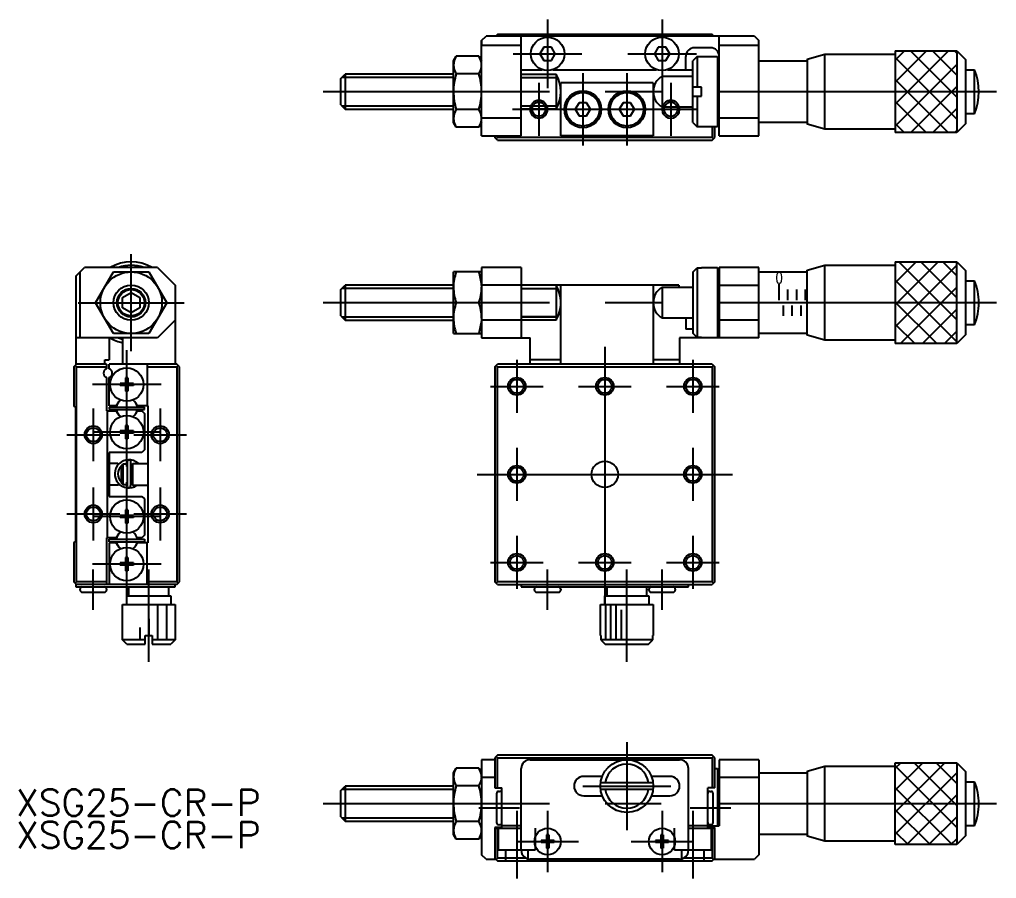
# Model space of a CAD drawing. Extents: x -67 to 170, y -46 to 52.
# Drawn here: x -66.5 to 44.5, y -45.9 to 51.7 of the extents above; entities that cross this region are included whole.
import ezdxf
from ezdxf.enums import TextEntityAlignment as Align

# ---------------------------------------------------------------- set-up
doc = ezdxf.new("R2010")
doc.units = 0
doc.linetypes.add('CENTER', pattern=[50.8, 31.75, -6.35, 6.35, -6.35])
doc.linetypes.add('DASHED', pattern=[19.05, 12.7, -6.35])
doc.layers.get('0').update_dxf_attribs({"linetype": 'CONTINUOUS'})
doc.layers.add('CENTER', color=1, linetype='CENTER')
doc.styles.get("Standard").update_dxf_attribs({"font": 'txt.shx', "height": 3, "bigfont": 'bigfont.shx'})

# ---------------------------------------------------------------- blocks, each defined once
blk = doc.blocks.new('*U2')
at = {"color": 7, "linetype": 'CONTINUOUS'}
blk.add_text('XSG25-CR-P', height=3, dxfattribs=at).set_placement((-66.89, -42.47))
blk = doc.blocks.new('*U3')
at = {"color": 7, "linetype": 'CONTINUOUS'}
blk.add_text('XSG25-CR-P', height=3, dxfattribs=at).set_placement((-66.89, -38.8))

msp = doc.modelspace()

# ---------------------------------------------------------------- linework, layer by layer
at = {"color": 7, "linetype": 'CONTINUOUS'}
for p, q in [((-12.2, 49.98), (-12.4, 49.78)), ((12.2, 49.98), (-12.2, 49.98)), ((12.4, 49.78), (12.2, 49.98)), ((-14, 49.28), (-13.5, 49.78)), ((-14, 38.48), (-14, 49.28)), ((-14, 49.28), (-14, 48.78)), ((17, 49.78), (-13.5, 49.78)), ((-12.3, 49.78), (-12.35, 49.83)), ((-9.5, 38.48), (-9.5, 49.78)), ((12.35, 49.83), (12.3, 49.78)), ((13, 38.48), (13, 49.78)), ((17, 49.78), (17.5, 49.28)), ((17.5, 38.48), (17.5, 49.28)), ((-14, 48.78), (-9.5, 48.78)), ((-6.93, 48.53), (-7.37, 47.78)), ((-7.37, 47.78), (-6.93, 47.03)), ((-6.07, 48.53), (-6.93, 48.53)), ((-5.63, 47.78), (-6.07, 48.53)), ((-6.07, 47.03), (-5.63, 47.78)), ((6.07, 48.53), (5.63, 47.78)), ((5.63, 47.78), (6.07, 47.03)), ((6.93, 48.53), (6.07, 48.53)), ((7.37, 47.78), (6.93, 48.53)), ((6.93, 47.03), (7.37, 47.78)), ((12, 48.48), (10.2, 48.48)), ((13, 48.78), (17.5, 48.78)), ((33, 48.13), (40, 48.13)), ((33, 42.06), (39.06, 48.13)), ((33, 48.13), (33, 38.83)), ((33, 44.56), (36.56, 48.13)), ((33, 47.06), (34.06, 48.13)), ((34.73, 48.13), (40, 42.85)), ((37.23, 48.13), (40, 45.35)), ((39.73, 48.13), (40, 47.85)), ((40, 48.13), (40, 38.99)), ((40, 48.13), (41, 47.13)), ((-17.2, 46.98), (-16.89, 47.52)), ((-17.2, 39.98), (-17.2, 46.98)), ((-14.31, 47.52), (-16.89, 47.52)), ((-14.31, 47.52), (-14, 46.98)), ((-6.93, 47.03), (-6.07, 47.03)), ((6.07, 47.03), (6.93, 47.03)), ((9.2, 45.98), (9.2, 47.48)), ((10.5, 47.48), (10, 46.98)), ((10, 39.98), (10, 46.98)), ((10.5, 47.48), (12.8, 47.48)), ((10.5, 47.48), (10.5, 43.98)), ((12.8, 47.48), (12.8, 39.48)), ((12.8, 47.48), (13, 47.28)), ((17.5, 46.98), (23, 46.98)), ((23, 47.18), (25, 47.73)), ((23, 47.18), (23, 39.91)), ((25, 39.23), (25, 47.73)), ((25, 47.73), (33, 47.73)), ((33, 47.35), (40, 40.35)), ((41, 47.13), (41, 39.96)), ((-9.5, 45.98), (-7.11, 45.98)), ((-5.89, 45.98), (5.89, 45.98)), ((7.11, 45.98), (10, 45.98)), ((33, 39.56), (40, 46.56)), ((41, 45.98), (42, 45.98)), ((42, 41.07), (42, 45.98)), ((-30, 44.98), (-29.5, 45.48)), ((-30, 41.98), (-30, 44.98)), ((-29.5, 45.48), (-29.5, 41.48)), ((-17.2, 45.48), (-29.5, 45.48)), ((-14.31, 45.5), (-16.89, 45.5)), ((-9.5, 45.48), (-5.54, 45.48)), ((-5.54, 45.48), (-5.54, 41.48)), ((-5, 38.48), (-5, 44.48)), ((5.5, 44.48), (-5, 44.48)), ((5.5, 44.48), (5.5, 38.48)), ((6.5, 45.23), (10, 45.23)), ((6.5, 45.23), (6.5, 41.73)), ((33, 44.85), (39.03, 38.83)), ((11, 43.98), (10, 43.98)), ((11, 42.98), (11, 43.98)), ((34.76, 38.83), (40, 44.06)), ((-2.93, 42.23), (-3.37, 41.48)), ((-2.07, 42.23), (-2.93, 42.23)), ((-1.63, 41.48), (-2.07, 42.23)), ((2.07, 42.23), (1.63, 41.48)), ((2.93, 42.23), (2.07, 42.23)), ((3.37, 41.48), (2.93, 42.23)), ((10, 42.98), (11, 42.98)), ((10.5, 42.98), (10.5, 39.48)), ((33, 42.35), (36.53, 38.83)), ((-30, 41.98), (-29.5, 41.48)), ((-29.5, 41.48), (-17.2, 41.48)), ((-14.31, 41.46), (-16.89, 41.46)), ((-5.54, 41.48), (-9.5, 41.48)), ((-3.37, 41.48), (-2.93, 40.73)), ((-2.07, 40.73), (-1.63, 41.48)), ((1.63, 41.48), (2.07, 40.73)), ((2.93, 40.73), (3.37, 41.48)), ((10, 41.73), (6.5, 41.73)), ((37.26, 38.83), (40, 41.56)), ((-16.89, 39.44), (-17.2, 39.98)), ((-14, 39.98), (-14.31, 39.44)), ((-14, 40.53), (-14, 40.45)), ((-9.5, 40.48), (-14, 40.48)), ((-2.93, 40.73), (-2.07, 40.73)), ((2.07, 40.73), (2.93, 40.73)), ((17.5, 40.48), (13, 40.48)), ((23, 39.98), (17.5, 39.98)), ((42, 40.98), (41, 40.98)), ((42, 40.98), (42, 41.07)), ((-14.31, 39.44), (-16.89, 39.44)), ((12.8, 39.48), (10.5, 39.48)), ((12.2, 39.48), (12.2, 38.28)), ((12.5, 38.28), (12.5, 39.48)), ((13, 39.68), (12.8, 39.48)), ((23, 39.91), (23, 39.78)), ((25, 39.23), (23, 39.78)), ((33, 39.23), (25, 39.23)), ((33, 39.85), (34.03, 38.83)), ((39.76, 38.83), (40, 39.06)), ((41, 39.83), (40, 38.83)), ((40, 38.99), (40, 38.83)), ((41, 39.96), (41, 39.83)), ((-14, 38.48), (-9.5, 38.48)), ((-12.5, 38.48), (-12.5, 38.28)), ((-12.2, 37.98), (-12.5, 38.28)), ((-12.35, 38.13), (-12.2, 38.28)), ((-12.2, 38.28), (-12.2, 38.48)), ((12.2, 38.28), (-12.2, 38.28)), ((-12.2, 37.98), (12.2, 37.98)), ((5.5, 38.48), (-5, 38.48)), ((12.2, 37.98), (12.5, 38.28)), ((12.2, 38.28), (12.35, 38.13)), ((13, 38.48), (17.5, 38.48)), ((40, 38.83), (33, 38.83)), ((-60.12, 22.5), (-59.12, 23.5)), ((-50.82, 23.5), (-59.12, 23.5)), ((-50.82, 23.5), (-48.82, 21.5)), ((-14, 23.5), (-14, 15.5)), ((-9.5, 23.5), (-14, 23.5)), ((-9.5, 23.5), (-9.5, 15.5)), ((10, 22.96), (10.5, 23.47)), ((10.5, 23.47), (11, 23.47)), ((10.5, 23.47), (10.5, 15.53)), ((11, 23.5), (12.8, 23.5)), ((11, 23.47), (11, 23.5)), ((12.8, 23.5), (12.8, 15.5)), ((12.8, 23.5), (13, 23.3)), ((17.5, 23.5), (13, 23.5)), ((13, 23.5), (13, 21.5)), ((17.5, 15.5), (17.5, 23.5)), ((23, 23.2), (25, 23.75)), ((25, 23.75), (33, 23.75)), ((25, 15.25), (25, 23.75)), ((33, 24.15), (40, 24.15)), ((33, 24.15), (33, 15.02)), ((33, 19.27), (37.88, 24.15)), ((33, 21.77), (35.38, 24.15)), ((33, 16.77), (40, 23.77)), ((33.41, 24.15), (40, 17.56)), ((35.91, 24.15), (40, 20.06)), ((38.41, 24.15), (40, 22.56)), ((40, 14.85), (40, 24.15)), ((40, 24.15), (41, 23.15)), ((-60.12, 22.5), (-60.12, 12.5)), ((-59.62, 15.5), (-59.62, 23)), ((-57.86, 19.5), (-55.84, 23)), ((-55.84, 23), (-51.8, 23)), ((-51.8, 23), (-49.78, 19.5)), ((-17.2, 16), (-17.2, 23)), ((-14, 23), (-17.2, 23)), ((10, 22.96), (10, 16.04)), ((17.5, 23), (23, 23)), ((23, 15.8), (23, 23.2)), ((41, 23.15), (41, 15.85)), ((-48.82, 21.5), (-48.82, 12.5)), ((-30, 21), (-29.5, 21.5)), ((-29.5, 21.5), (-29.5, 17.5)), ((-17.2, 21.5), (-29.5, 21.5)), ((-14.01, 21.47), (-14, 21.25)), ((8.4, 21.5), (-14, 21.5)), ((-5.54, 21.5), (-5.54, 17.5)), ((-5.54, 21.5), (-5.54, 17.5)), ((-5, 12.5), (-5, 21.5)), ((5.5, 21.5), (5.5, 12.5)), ((6.5, 21.25), (10, 21.25)), ((6.5, 21.25), (6.5, 19.96)), ((8.4, 21.5), (8.4, 21.25)), ((13, 21.5), (17.5, 21.5)), ((13, 21.5), (13, 17.5)), ((19.8, 19.8), (19.8, 21.6)), ((33, 22.06), (40, 15.06)), ((33.58, 14.85), (40, 21.27)), ((41, 22), (42, 22)), ((42, 17), (42, 22)), ((-54.82, 20.08), (-53.82, 20.65)), ((-54.82, 18.92), (-54.82, 20.08)), ((-53.82, 20.65), (-52.82, 20.08)), ((-52.82, 20.08), (-52.82, 18.92)), ((-30, 18), (-30, 21)), ((20.8, 19.8), (20.8, 21)), ((21.8, 19.8), (21.8, 21)), ((22.8, 19.8), (22.8, 21)), ((-55.84, 16), (-57.86, 19.5)), ((-53.82, 18.35), (-54.82, 18.92)), ((-52.82, 18.92), (-53.82, 18.35)), ((-49.78, 19.5), (-51.8, 16)), ((-14.31, 19.5), (-16.89, 19.5)), ((6.5, 19.96), (6.5, 17.75)), ((20.3, 18), (20.3, 19.2)), ((21.3, 18), (21.3, 19.2)), ((22.3, 18), (22.3, 19.2)), ((33, 19.56), (37.71, 14.85)), ((-30, 18), (-29.5, 17.5)), ((36.08, 14.85), (40, 18.77)), ((-48.82, 17.5), (-50.82, 15.5)), ((-29.5, 17.5), (-17.2, 17.5)), ((-14.01, 17.43), (-14.31, 16)), ((-14, 17.75), (-14.01, 17.43)), ((-5.54, 17.5), (-14, 17.5)), ((10, 17.75), (6.5, 17.75)), ((9.2, 17.75), (9.2, 16.5)), ((17.5, 17.5), (13, 17.5)), ((13, 17.5), (13, 15.5)), ((33, 17.06), (35.21, 14.85)), ((42, 17), (41, 17)), ((-51.8, 16), (-55.84, 16)), ((-17.2, 16), (-14, 16)), ((10, 16.5), (9.2, 16.5)), ((10, 16.5), (9.2, 16.5)), ((10.5, 15.53), (10, 16.04)), ((13, 15.7), (12.8, 15.5)), ((23, 16), (17.5, 16)), ((25, 15.25), (23, 15.8)), ((38.58, 14.85), (40, 16.27)), ((41, 15.85), (40, 14.85)), ((-50.82, 15.5), (-60.12, 15.5)), ((-56.32, 15.5), (-56.32, 13)), ((-54.82, 15.5), (-54.82, 12.5)), ((-14, 15.5), (-8.5, 15.5)), ((-8.5, 13), (-8.5, 15.5)), ((8.5, 15.5), (8.5, 12.5)), ((17.5, 15.5), (8.5, 15.5)), ((11, 15.53), (10.5, 15.53)), ((11, 15.5), (11, 15.53)), ((33, 15.25), (25, 15.25)), ((33, 15.02), (33, 14.85)), ((40, 14.85), (33, 14.85)), ((-60.32, 12.2), (-60.02, 12.5)), ((-60.17, 12.35), (-60.02, 12.2)), ((-56.62, 12.5), (-60.12, 12.5)), ((-56.82, 13), (-56.32, 13)), ((-56.82, 12.5), (-56.82, 13)), ((-56.62, 12.5), (-56.62, 11.98)), ((-48.62, 12.5), (-56.32, 12.5)), ((-56.32, 11.98), (-56.32, 12.5)), ((-52.02, 12.5), (-52.02, 12.2)), ((-48.32, 12.2), (-48.62, 12.5)), ((-48.62, 12.2), (-48.47, 12.35)), ((-12.5, 12.2), (-12.2, 12.5)), ((-12.2, 12.2), (-12.35, 12.35)), ((12.2, 12.5), (-12.2, 12.5)), ((-5, 13), (-8.5, 13)), ((-8.5, 12.5), (-8.5, 13)), ((8.5, 13), (5.5, 13)), ((12.2, 12.5), (12.5, 12.2)), ((12.35, 12.35), (12.2, 12.2)), ((-60.32, 12.2), (-60.32, 7.8)), ((-60.02, -12.2), (-60.02, 12.2)), ((-60.02, 12.2), (-56.62, 12.2)), ((-52.02, 12.2), (-48.62, 12.2)), ((-52.02, 12.2), (-52.02, 7.8)), ((-48.62, 12.2), (-48.62, -12.2)), ((-48.32, -12.2), (-48.32, 12.2)), ((-12.5, 12.2), (-12.5, -12.2)), ((-12.2, 12.2), (12.2, 12.2)), ((-12.2, -12.2), (-12.2, 12.2)), ((12.2, 12.2), (12.2, -12.2)), ((12.5, -12.2), (12.5, 12.2)), ((-56.62, 11.02), (-56.62, 7.2)), ((-56.32, 7.8), (-56.32, 11.02)), ((-55.07, 10.33), (-55.07, 10.08)), ((-54.45, 10.33), (-55.07, 10.33)), ((-54.45, 10.08), (-55.07, 10.08)), ((-54.45, 10.95), (-54.45, 10.33)), ((-54.2, 10.95), (-54.45, 10.95)), ((-54.45, 10.08), (-54.45, 9.45)), ((-54.2, 10.95), (-54.2, 10.33)), ((-53.57, 10.33), (-54.2, 10.33)), ((-53.57, 10.08), (-54.2, 10.08)), ((-54.2, 10.08), (-54.2, 9.45)), ((-53.57, 10.33), (-53.57, 10.08)), ((-54.2, 9.45), (-54.45, 9.45)), ((-60.12, 7.6), (-60.32, 7.8)), ((-55.52, 7.8), (-56.32, 7.8)), ((-55.35, 8.1), (-55.52, 7.8)), ((-53.12, 7.8), (-53.29, 8.1)), ((-51.92, 7.8), (-53.12, 7.8)), ((-51.92, 7.8), (-51.92, -7.8)), ((-60.12, -7.6), (-60.12, 7.6)), ((-56.62, 7.2), (-55.52, 7.2)), ((-56.52, -7.2), (-56.52, 7.2)), ((-56.32, 7.65), (-52.32, 7.65)), ((-56.32, 7.65), (-56.32, 7.35)), ((-56.32, 7.35), (-52.32, 7.35)), ((-55.57, 7.35), (-55.5, 7.35)), ((-55.57, 7.35), (-55.5, 7.35)), ((-55.57, 7.35), (-55.5, 7.35)), ((-55.57, 7.35), (-55.5, 7.35)), ((-55.57, 7.35), (-55.5, 7.35)), ((-55.57, 7.35), (-55.5, 7.35)), ((-55.57, 7.35), (-55.5, 7.35)), ((-55.57, 7.35), (-55.5, 7.35)), ((-55.57, 7.35), (-55.5, 7.35)), ((-55.57, 7.35), (-55.5, 7.35)), ((-55.57, 7.35), (-55.5, 7.35)), ((-55.57, 7.35), (-55.5, 7.35)), ((-55.57, 7.35), (-55.5, 7.35)), ((-55.35, 6.9), (-55.52, 7.2)), ((-53.12, 7.2), (-53.29, 6.9)), ((-53.14, 7.35), (-53.07, 7.35)), ((-53.14, 7.35), (-53.07, 7.35)), ((-53.12, 7.2), (-52.62, 7.2)), ((-52.62, 7.2), (-52.32, 6.9)), ((-52.32, 7.35), (-52.32, 7.65)), ((-52.32, 6.9), (-52.32, 2.8)), ((-55.07, 4.93), (-55.07, 4.68)), ((-54.45, 4.93), (-55.07, 4.93)), ((-54.45, 4.68), (-55.07, 4.68)), ((-54.45, 5.55), (-54.45, 4.93)), ((-54.2, 5.55), (-54.45, 5.55)), ((-54.45, 4.68), (-54.45, 4.05)), ((-54.2, 5.55), (-54.2, 4.93)), ((-53.57, 4.93), (-54.2, 4.93)), ((-53.57, 4.68), (-54.2, 4.68)), ((-54.2, 4.68), (-54.2, 4.05)), ((-53.57, 4.93), (-53.57, 4.68)), ((-54.2, 4.05), (-54.45, 4.05)), ((-56.32, 2.5), (-56.32, -2.5)), ((-52.62, 2.5), (-56.32, 2.5)), ((-52.32, 2.8), (-52.62, 2.5)), ((-56.32, 1.27), (-55.34, 1.27)), ((-54.92, 0.99), (-54.72, 1.2)), ((-54.72, -1.2), (-54.72, 1.2)), ((-54.72, 1.2), (-54.42, 1.2)), ((-54.23, 1.46), (-54.2, 1.56)), ((-54.22, -1.34), (-54.22, 1.44)), ((-54.22, 0), (-54.22, 1.25)), ((-54.2, 1.56), (-54.13, 1.63)), ((-54.13, 1.63), (-54.02, 1.65)), ((-54.02, 1.65), (-53.93, 1.6)), ((-53.93, 1.6), (-53.88, 1.51)), ((-53.86, 1.01), (-53.62, 1.25)), ((-53.62, -1.25), (-53.62, 1.25)), ((-53.62, 1.25), (-51.92, 1.25)), ((-54.92, -0.99), (-54.92, 0.99)), ((-54.72, -1.2), (-54.92, -0.99)), ((-53.62, -1.25), (-53.86, -1.01)), ((-55.27, -1.23), (-56.32, -1.23)), ((-54.42, -1.2), (-54.72, -1.2)), ((-54.42, -1.25), (-54.42, -1.2)), ((-54.22, -1.25), (-54.42, -1.25)), ((-54.14, -1.53), (-54.21, -1.45)), ((-54.04, -1.55), (-54.14, -1.53)), ((-53.95, -1.51), (-54.04, -1.55)), ((-53.89, -1.43), (-53.95, -1.51)), ((-51.92, -1.25), (-53.62, -1.25)), ((-56.32, -2.5), (-52.62, -2.5)), ((-52.62, -2.5), (-52.32, -2.8)), ((-52.32, -2.8), (-52.32, -6.9)), ((-54.2, -4.05), (-54.45, -4.05)), ((-54.45, -4.05), (-54.45, -4.67)), ((-54.2, -4.05), (-54.2, -4.67)), ((-55.07, -4.67), (-55.07, -4.92)), ((-54.45, -4.67), (-55.07, -4.67)), ((-54.45, -4.92), (-55.07, -4.92)), ((-54.45, -4.92), (-54.45, -5.55)), ((-54.2, -5.55), (-54.45, -5.55)), ((-53.57, -4.67), (-54.2, -4.67)), ((-54.2, -4.92), (-54.2, -5.55)), ((-53.57, -4.92), (-54.2, -4.92)), ((-53.57, -4.67), (-53.57, -4.92)), ((-60.32, -7.8), (-60.12, -7.6)), ((-56.62, -7.2), (-56.62, -12.5)), ((-56.52, -7.2), (-56.62, -7.2)), ((-55.52, -7.2), (-56.52, -7.2)), ((-56.32, -7.35), (-52.32, -7.35)), ((-56.32, -7.65), (-56.32, -7.35)), ((-56.32, -7.65), (-52.32, -7.65)), ((-55.57, -7.35), (-55.5, -7.35)), ((-55.57, -7.35), (-55.5, -7.35)), ((-55.57, -7.35), (-55.5, -7.35)), ((-55.57, -7.35), (-55.5, -7.35)), ((-55.57, -7.35), (-55.5, -7.35)), ((-55.57, -7.35), (-55.5, -7.35)), ((-55.57, -7.35), (-55.5, -7.35)), ((-55.57, -7.35), (-55.5, -7.35)), ((-55.57, -7.35), (-55.5, -7.35)), ((-55.57, -7.35), (-55.5, -7.35)), ((-55.57, -7.35), (-55.5, -7.35)), ((-55.57, -7.35), (-55.5, -7.35)), ((-55.57, -7.35), (-55.5, -7.35)), ((-55.35, -6.9), (-55.52, -7.2)), ((-53.12, -7.2), (-53.29, -6.9)), ((-53.14, -7.35), (-53.07, -7.35)), ((-53.14, -7.35), (-53.07, -7.35)), ((-52.62, -7.2), (-53.12, -7.2)), ((-52.32, -6.9), (-52.62, -7.2)), ((-52.32, -7.35), (-52.32, -7.65)), ((-60.32, -7.8), (-60.32, -12.2)), ((-56.32, -7.8), (-56.32, -12.5)), ((-55.52, -7.8), (-56.32, -7.8)), ((-55.35, -8.1), (-55.52, -7.8)), ((-53.12, -7.8), (-53.29, -8.1)), ((-51.92, -7.8), (-53.12, -7.8)), ((-52.02, -12.5), (-52.02, -7.8)), ((-54.45, -9.45), (-54.45, -10.07)), ((-54.2, -9.45), (-54.45, -9.45)), ((-54.2, -9.45), (-54.2, -10.07)), ((-55.07, -10.07), (-55.07, -10.32)), ((-54.45, -10.07), (-55.07, -10.07)), ((-54.45, -10.32), (-55.07, -10.32)), ((-54.45, -10.32), (-54.45, -10.95)), ((-54.2, -10.95), (-54.45, -10.95)), ((-53.57, -10.07), (-54.2, -10.07)), ((-53.57, -10.32), (-54.2, -10.32)), ((-54.2, -10.32), (-54.2, -10.95)), ((-53.57, -10.07), (-53.57, -10.32)), ((-60.02, -12.5), (-60.32, -12.2)), ((-60.02, -12.2), (-60.17, -12.35)), ((-56.62, -12.2), (-60.02, -12.2)), ((-48.62, -12.2), (-52.02, -12.2)), ((-48.62, -12.5), (-48.32, -12.2)), ((-48.47, -12.35), (-48.62, -12.2)), ((-12.2, -12.5), (-12.5, -12.2)), ((-12.2, -12.2), (-12.35, -12.35)), ((12.2, -12.2), (-12.2, -12.2)), ((12.35, -12.35), (12.2, -12.2)), ((12.5, -12.2), (12.2, -12.5)), ((-48.62, -12.5), (-60.12, -12.5)), ((-60.12, -12.5), (-60.12, -12.8)), ((-60.12, -12.8), (-48.82, -12.8)), ((-59.62, -13.15), (-59.62, -13.05)), ((-56.62, -13.05), (-56.62, -13.15)), ((-54.07, -13.8), (-54.07, -12.8)), ((-49.57, -12.8), (-49.57, -13.8)), ((-48.82, -12.8), (-48.82, -12.5)), ((-12.2, -12.5), (12.2, -12.5)), ((-9.5, -12.5), (-9.5, -12.8)), ((-9.5, -12.8), (9.5, -12.8)), ((-8, -13.15), (-8, -13.05)), ((-5, -13.05), (-5, -13.15)), ((0.25, -13.8), (0.25, -12.8)), ((4.75, -12.8), (4.75, -13.8)), ((5, -13.15), (5, -13.05)), ((8, -13.05), (8, -13.15)), ((9.5, -12.8), (9.5, -12.5)), ((-59.37, -13.4), (-56.87, -13.4)), ((-54.32, -13.8), (-49.32, -13.8)), ((-54.32, -14.8), (-54.32, -13.8)), ((-49.32, -13.8), (-49.32, -14.8)), ((-7.75, -13.4), (-5.25, -13.4)), ((0, -13.8), (5, -13.8)), ((0, -14.8), (0, -13.8)), ((5, -13.8), (5, -14.8)), ((5.25, -13.4), (7.75, -13.4)), ((-54.82, -14.8), (-48.82, -14.8)), ((-54.82, -18.8), (-54.82, -14.8)), ((-50.82, -14.8), (-50.82, -18.8)), ((-49.82, -14.8), (-49.82, -18.8)), ((-48.82, -14.8), (-48.82, -18.8)), ((-0.5, -18.3), (-0.5, -14.8)), ((-0.5, -14.8), (5.5, -14.8)), ((0, -14.8), (5, -14.8)), ((0, -14.8), (5, -14.8)), ((0.1, -18.8), (0.1, -14.8)), ((0.7, -18.8), (0.7, -14.8)), ((1.3, -18.8), (1.3, -14.8)), ((1.9, -18.8), (1.9, -15.4)), ((5.5, -14.8), (5.5, -18.3)), ((-51.82, -16.4), (-51.82, -18.3)), ((2.5, -18.8), (2.5, -16.4)), ((-52.82, -17.4), (-52.82, -18.8)), ((-54.32, -19.3), (-54.82, -18.8)), ((-52.22, -18.8), (-54.82, -18.8)), ((-52.22, -18.3), (-51.42, -18.3)), ((-52.22, -19.3), (-52.22, -18.3)), ((-51.42, -18.3), (-51.42, -19.3)), ((-48.82, -18.8), (-51.42, -18.8)), ((-48.82, -18.8), (-49.32, -19.3)), ((-0.5, -18.3), (-0.47, -18.3)), ((-0.47, -18.3), (-0.47, -18.8)), ((5.47, -18.8), (-0.47, -18.8)), ((-0.47, -18.8), (0.03, -19.3)), ((4.97, -19.3), (5.47, -18.8)), ((5.47, -18.8), (5.47, -18.3)), ((5.47, -18.3), (5.5, -18.3)), ((-54.32, -19.3), (-52.22, -19.3)), ((-51.42, -19.3), (-49.32, -19.3)), ((0.03, -19.3), (4.97, -19.3)), ((-12.2, -31.92), (-12.5, -32.22)), ((-12.2, -32.22), (-12.35, -32.07)), ((12.2, -31.92), (-12.2, -31.92)), ((12.5, -32.22), (12.2, -31.92)), ((12.35, -32.07), (12.2, -32.22)), ((-14, -32.42), (-14, -43.22)), ((-12.5, -32.42), (-14, -32.42)), ((-12.5, -32.22), (-12.5, -35.62)), ((-12.2, -32.22), (12.2, -32.22)), ((-12.2, -35.62), (-12.2, -32.22)), ((-8.5, -32.42), (8.5, -32.42)), ((12.2, -32.22), (12.2, -35.62)), ((12.5, -35.62), (12.5, -32.22)), ((17.5, -32.42), (13, -32.42)), ((13, -32.42), (13, -39.92)), ((17.5, -32.42), (17.5, -43.22)), ((23, -33.72), (25, -33.17)), ((25, -33.17), (33, -33.17)), ((25, -41.67), (25, -33.17)), ((33, -32.77), (40, -32.77)), ((33, -42.07), (33, -32.77)), ((33, -38.4), (38.63, -32.77)), ((33, -35.9), (36.13, -32.77)), ((33, -33.4), (33.63, -32.77)), ((33, -33.11), (40, -40.11)), ((35.16, -32.77), (40, -37.61)), ((37.66, -32.77), (40, -35.11)), ((40, -32.77), (40, -42.07)), ((40, -32.77), (41, -33.77)), ((-17.2, -33.92), (-16.89, -33.38)), ((-17.2, -40.92), (-17.2, -33.92)), ((-14.31, -33.38), (-16.89, -33.38)), ((-14.31, -33.38), (-14, -33.92)), ((-14, -34.39), (-14, -34.44)), ((-9.5, -42.72), (-9.5, -33.42)), ((-0.29, -34.32), (-2.4, -34.32)), ((7.4, -34.32), (5.29, -34.32)), ((9.5, -42.72), (9.5, -33.42)), ((12.5, -33.42), (12.8, -33.42)), ((12.8, -33.42), (12.8, -39.92)), ((12.8, -33.42), (13, -33.62)), ((17.5, -33.92), (23, -33.92)), ((23, -33.72), (23, -41.12)), ((33, -40.9), (40, -33.9)), ((41, -33.77), (41, -41.07)), ((-30, -35.92), (-29.5, -35.42)), ((-29.5, -35.42), (-29.5, -39.42)), ((-17.2, -35.42), (-29.5, -35.42)), ((-14.31, -35.4), (-16.89, -35.4)), ((-14, -34.42), (-12.5, -34.42)), ((-0.47, -35.02), (0.03, -35.02)), ((0.03, -35.02), (4.97, -35.02)), ((4.97, -35.02), (5.47, -35.02)), ((13, -34.42), (17.5, -34.42)), ((41, -34.92), (42, -34.92)), ((42, -39.92), (42, -34.92)), ((-30, -38.92), (-30, -35.92)), ((-12.5, -35.62), (-11.7, -35.62)), ((-12.3, -36.27), (-12.3, -39.57)), ((-12.05, -36.02), (-11.95, -36.02)), ((-11.7, -40.12), (-11.7, -35.62)), ((-2.4, -36.52), (-0.29, -36.52)), ((5.47, -35.82), (-0.47, -35.82)), ((0.03, -35.82), (-0.47, -35.82)), ((4.97, -35.82), (0.03, -35.82)), ((5.47, -35.82), (4.97, -35.82)), ((5.29, -36.52), (7.4, -36.52)), ((11.7, -40.12), (11.7, -35.62)), ((12.5, -35.62), (11.7, -35.62)), ((11.95, -36.02), (12.05, -36.02)), ((12.3, -39.57), (12.3, -36.27)), ((33, -35.61), (39.46, -42.07)), ((34.33, -42.07), (40, -36.4)), ((33, -38.11), (36.96, -42.07)), ((-30, -38.92), (-29.5, -39.42)), ((-29.5, -39.42), (-17.2, -39.42)), ((-14.31, -39.44), (-16.89, -39.44)), ((-11.95, -39.82), (-12.05, -39.82)), ((-9.5, -39.92), (-11.7, -39.92)), ((11.7, -39.92), (9.5, -39.92)), ((11.7, -39.92), (13, -39.92)), ((12.05, -39.82), (11.95, -39.82)), ((36.83, -42.07), (40, -38.9)), ((42, -39.92), (41, -39.92)), ((-16.89, -41.46), (-17.2, -40.92)), ((-14, -40.92), (-14.31, -41.46)), ((-12.5, -40.12), (-12.5, -43.62)), ((-11.7, -40.12), (-12.5, -40.12)), ((-12.5, -40.22), (-9.5, -40.22)), ((-12.2, -43.62), (-12.2, -40.22)), ((-6.62, -40.97), (-6.62, -41.59)), ((-6.37, -40.97), (-6.62, -40.97)), ((-6.37, -40.97), (-6.37, -41.59)), ((6.38, -40.97), (6.38, -41.59)), ((6.62, -40.97), (6.38, -40.97)), ((6.62, -40.97), (6.62, -41.59)), ((9.5, -40.22), (12.5, -40.22)), ((12.5, -40.12), (11.7, -40.12)), ((12.2, -40.22), (12.2, -43.62)), ((12.5, -43.62), (12.5, -40.12)), ((23, -40.92), (17.5, -40.92)), ((33, -40.61), (34.46, -42.07)), ((41, -41.07), (40, -42.07)), ((-14.31, -41.46), (-16.89, -41.46)), ((-6.62, -41.59), (-7.25, -41.59)), ((-7.25, -41.59), (-7.25, -41.84)), ((-6.62, -41.84), (-7.25, -41.84)), ((-6.62, -41.84), (-6.62, -42.47)), ((-5.75, -41.59), (-6.37, -41.59)), ((-6.37, -41.84), (-6.37, -42.47)), ((-5.75, -41.84), (-6.37, -41.84)), ((-5.75, -41.59), (-5.75, -41.84)), ((6.38, -41.59), (5.75, -41.59)), ((5.75, -41.59), (5.75, -41.84)), ((6.38, -41.84), (5.75, -41.84)), ((6.38, -41.84), (6.38, -42.47)), ((7.25, -41.59), (6.62, -41.59)), ((7.25, -41.84), (6.62, -41.84)), ((6.62, -41.84), (6.62, -42.47)), ((7.25, -41.59), (7.25, -41.84)), ((25, -41.67), (23, -41.12)), ((33, -41.67), (25, -41.67)), ((40, -42.07), (33, -42.07)), ((39.33, -42.07), (40, -41.4)), ((-13.5, -43.72), (-14, -43.22)), ((-6.37, -42.47), (-6.62, -42.47)), ((6.62, -42.47), (6.38, -42.47)), ((17.5, -43.22), (17, -43.72)), ((-13.5, -43.72), (-12.4, -43.72)), ((-12.5, -43.62), (-12.2, -43.92)), ((-12.35, -43.77), (-12.2, -43.62)), ((-8.94, -43.62), (-12.2, -43.62)), ((-12.2, -43.92), (12.2, -43.92)), ((8.5, -43.72), (-8.5, -43.72)), ((12.2, -43.62), (8.94, -43.62)), ((12.2, -43.92), (12.5, -43.62)), ((12.2, -43.62), (12.35, -43.77)), ((12.4, -43.72), (17, -43.72))]:
    msp.add_line(p, q, dxfattribs=at)
at = {"color": 3, "linetype": 'CONTINUOUS'}
for p, q in [((-17.2, 45.1), (-29.88, 45.1)), ((-9.5, 45.1), (-5.54, 45.1)), ((-29.88, 41.86), (-17.2, 41.86)), ((-9.5, 41.86), (-5.54, 41.86)), ((-17.2, 21.12), (-29.88, 21.12)), ((-9.5, 21.12), (-5.54, 21.12)), ((-9.5, 21.12), (-5.54, 21.12)), ((-29.88, 17.88), (-17.2, 17.88)), ((-9.5, 17.88), (-5.54, 17.88)), ((-5.54, 17.88), (-9.5, 17.88)), ((-17.2, -35.8), (-29.88, -35.8)), ((-29.88, -39.04), (-17.2, -39.04))]:
    msp.add_line(p, q, dxfattribs=at)
at = {"color": 4, "linetype": 'CONTINUOUS'}
msp.add_line((10, 39.98), (10.5, 39.48), dxfattribs=at)
at = {"color": 3, "linetype": 'DASHED'}
for p, q in [((-12.1, -42.72), (-12.1, -40.22)), ((-7.9, -40.22), (-7.9, -42.72)), ((7.9, -42.72), (7.9, -40.22)), ((12.1, -40.22), (12.1, -42.72)), ((-7.9, -42.72), (-12.1, -42.72)), ((-11.25, -43.92), (-11.25, -42.72)), ((-8.75, -42.72), (-8.75, -43.92)), ((12.1, -42.72), (7.9, -42.72)), ((8.75, -43.92), (8.75, -42.72)), ((11.25, -42.72), (11.25, -43.92))]:
    msp.add_line(p, q, dxfattribs=at)
at = {"color": 7, "linetype": 'CONTINUOUS'}
for centre, radius in [((-6.5, 47.78), 1.9), ((6.5, 47.78), 1.9), ((-2.5, 41.48), 2.1), ((-2.5, 41.48), 1.9), ((2.5, 41.48), 2.1), ((2.5, 41.48), 1.9), ((-53.82, 19.5), 3.5), ((-53.82, 19.5), 2), ((-53.82, 19.5), 1.5), ((-54.32, 10.2), 1.9), ((-10, 10), 0.783), ((0, 10), 0.783), ((10, 10), 0.783), ((-54.32, 4.8), 1.9), ((-58.12, 4.5), 0.783), ((-50.52, 4.5), 0.783), ((0, 0), 1.5), ((-10, 0), 0.783), ((10, 0), 0.783), ((-54.32, -4.8), 1.9), ((-58.12, -4.5), 0.783), ((-50.52, -4.5), 0.783), ((-54.32, -10.2), 1.9), ((-10, -10), 0.783), ((0, -10), 0.783), ((10, -10), 0.783), ((2.5, -35.42), 3), ((-6.5, -41.72), 1.5), ((6.5, -41.72), 1.5)]:
    msp.add_circle(centre, radius, dxfattribs=at)
at = {"color": 3, "linetype": 'CONTINUOUS'}
for centre, radius in [((-53.82, 19.5), 1.62), ((-10, 10), 1), ((0, 10), 1), ((10, 10), 1), ((-58.12, 4.5), 1), ((-50.52, 4.5), 1), ((-10, 0), 1), ((10, 0), 1), ((-58.12, -4.5), 1), ((-50.52, -4.5), 1), ((-10, -10), 1), ((0, -10), 1), ((10, -10), 1)]:
    msp.add_circle(centre, radius, dxfattribs=at)
at = {"color": 7, "linetype": 'CONTINUOUS'}
for centre, radius, start, end in [((10.2, 47.48), 1, 90, 180), ((12, 47.48), 1, 0, 90), ((-15.23, 46.45), 1.97, 147.2286, 178.3871), ((-16.02, 46.44), 2.02, 2.0251, 32.3591), ((-15.18, 46.58), 2.02, 182.0278, 212.3564), ((-16.04, 46.58), 2.04, 327.7671, 357.8486), ((36, 43.48), 6.5, 337.3801, 22.6199), ((-10.16, 43.42), 7.04, 162.8551, 179.557), ((-21.29, 43.38), 7.29, 0.7368, 16.8512), ((-9, 43.48), 4, 330, 30), ((7.53, 43.48), 2.03, 120.5102, 239.4898), ((-9.97, 43.56), 7.23, 180.6651, 196.9228), ((-21.07, 43.54), 7.07, 342.888, 359.5241), ((-15.21, 40.38), 1.99, 147.4197, 178.1961), ((-16.06, 40.36), 2.07, 4.7351, 32.19), ((-7.5, 41.48), 0.783, 180, 0), ((7.5, 41.48), 0.783, 161.3926, 18.6074), ((-15.18, 40.52), 2.02, 182.0251, 212.3591), ((-15.97, 40.5), 1.97, 327.2286, 358.3871), ((-53.82, 19.5), 4.65, 59.3407, 120.6593), ((-53.82, 19.5), 4.25, 70.2501, 109.7499), ((-11.81, 21.19), 5.39, 160.3766, 179.3673), ((-19.61, 21.14), 5.61, 3.4181, 19.3478), ((-11.72, 21.33), 5.48, 180.8013, 199.4549), ((-19.39, 21.31), 5.39, 340.3766, 359.3673), ((-9, 19.5), 4, 0, 30), ((7.53, 19.5), 2.03, 120.5102, 180), ((36, 19.5), 6.5, 0, 22.6199), ((-11.81, 17.69), 5.39, 160.3758, 179.368), ((-19.48, 17.67), 5.48, 0.8004, 19.4558), ((-9, 19.5), 4, 330, 0), ((7.53, 19.5), 2.03, 180, 239.4898), ((36, 19.5), 6.5, 337.3801, 0), ((-11.72, 17.83), 5.48, 180.8013, 199.4549), ((-53.82, 19.5), 4.65, 239.3407, 257.5813), ((-53.82, 19.5), 4.25, 250.2501, 256.391), ((-56.47, 11.5), 0.5, 107.4576, 252.5424), ((-56.47, 11.5), 0.5, 287.4576, 72.5424), ((-54.32, 7.5), 1.19, 127.543, 172.7616), ((-54.32, 7.5), 1.19, 7.2384, 52.457), ((-54.32, 7.5), 1.19, 187.2384, 232.457), ((-54.32, 7.5), 1.19, 307.543, 352.7616), ((-54.09, 0.05), 1.6, 48.7403, 305.7624), ((-90.16, 0.12), 36.31, 357.5551, 2.1885), ((-54.09, 0.05), 1.25, 131.8315, 228.166), ((-10, 0.02), 0.8, 180.7162, 270), ((-54.32, -7.5), 1.19, 127.543, 172.7616), ((-54.32, -7.5), 1.19, 7.2384, 52.457), ((-54.32, -7.5), 1.19, 187.2384, 232.457), ((-54.32, -7.5), 1.19, 307.543, 352.7616), ((-59.37, -13.05), 0.25, 90, 180), ((-59.37, -13.15), 0.25, 180, 270), ((-56.87, -13.05), 0.25, 0, 90), ((-56.87, -13.15), 0.25, 270, 0), ((-7.75, -13.05), 0.25, 90, 180), ((-7.75, -13.15), 0.25, 180, 270), ((-5.25, -13.05), 0.25, 0, 90), ((-5.25, -13.15), 0.25, 270, 0), ((5.25, -13.05), 0.25, 90, 180), ((5.25, -13.15), 0.25, 180, 270), ((7.75, -13.05), 0.25, 0, 90), ((7.75, -13.15), 0.25, 270, 0), ((-8.5, -33.42), 1, 90, 180), ((2.5, -35.42), 2.5, 9.2069, 170.7931), ((8.5, -33.42), 1, 0, 90), ((-15.23, -34.44), 1.97, 147.2305, 178.3852), ((-15.18, -34.31), 2.02, 182.0278, 212.3564), ((-16.02, -34.46), 2.02, 2.0231, 32.3611), ((-2.4, -35.42), 1.1, 90, 270), ((7.4, -35.42), 1.1, 270, 90), ((-10.13, -37.48), 7.07, 162.888, 179.5241), ((-16.06, -34.3), 2.07, 327.8676, 356.1151), ((-21.23, -37.5), 7.23, 0.6651, 16.9228), ((36, -37.42), 6.5, 0, 22.6199), ((-12.05, -36.27), 0.25, 90, 180), ((-11.95, -36.27), 0.25, 0, 90), ((2.5, -35.42), 2.5, 189.2069, 350.7931), ((11.95, -36.27), 0.25, 90, 180), ((12.05, -36.27), 0.25, 0, 90), ((-9.91, -37.32), 7.29, 180.7368, 196.8512), ((-21.04, -37.36), 7.04, 342.8551, 359.557), ((36, -37.42), 6.5, 337.3801, 0), ((-15.21, -40.51), 1.99, 147.4197, 178.1961), ((-16.02, -40.52), 2.02, 2.0278, 32.3564), ((-12.05, -39.57), 0.25, 180, 270), ((-11.95, -39.57), 0.25, 270, 0), ((11.95, -39.57), 0.25, 180, 270), ((12.05, -39.57), 0.25, 270, 0), ((-15.18, -40.38), 2.02, 182.0231, 212.3611), ((-15.97, -40.39), 1.97, 327.2305, 358.3852), ((-8.5, -42.72), 1, 180, 270), ((8.5, -42.72), 1, 270, 0)]:
    msp.add_arc(centre, radius, start, end, dxfattribs=at)
at = {"color": 3, "linetype": 'DASHED'}
for centre, radius, start, end in [((-7.5, 41.48), 1, 0, 180), ((-7.5, 41.48), 0.783, 0, 180), ((7.5, 41.48), 1, 14.4775, 165.5225), ((7.5, 41.48), 0.783, 18.6074, 161.3926)]:
    msp.add_arc(centre, radius, start, end, dxfattribs=at)
at = {"color": 3, "linetype": 'CONTINUOUS'}
for centre, start, end in [((-7.5, 41.48), 180, 0), ((7.5, 41.48), 165.5225, 14.4775)]:
    msp.add_arc(centre, 1, start, end, dxfattribs=at)
at = {"layer": 'CENTER', "color": 1, "linetype": 'CENTER'}
for p, q in [((-6.5, 51.68), (-6.5, 43.88)), ((6.5, 51.68), (6.5, 43.88)), ((-10.4, 47.78), (-2.6, 47.78)), ((2.6, 47.78), (10.4, 47.78)), ((-2.5, 45.58), (-2.5, 37.38)), ((2.5, 45.58), (2.5, 37.38)), ((-7.5, 44.48), (-7.5, 38.48)), ((7.5, 44.48), (7.5, 38.48)), ((44.5, 43.48), (-32, 43.48)), ((-10.5, 41.48), (10.5, 41.48)), ((-53.82, 14), (-53.82, 25)), ((-59.86, 19.5), (-47.78, 19.5)), ((44.5, 19.5), (-32, 19.5)), ((0, 14.5), (0, -14.8)), ((-54.32, 0.9), (-54.32, 14.1)), ((-10, 13), (-10, 7)), ((10, 13), (10, 7)), ((-50.42, 10.2), (-58.22, 10.2)), ((-13, 10), (-7, 10)), ((-3, 10), (3, 10)), ((7, 10), (13, 10)), ((-58.12, 7.5), (-58.12, 1.5)), ((-50.52, 7.5), (-50.52, 1.5)), ((-61.12, 4.5), (-55.12, 4.5)), ((-50.42, 4.8), (-58.22, 4.8)), ((-53.52, 4.5), (-47.52, 4.5)), ((-10, 3), (-10, -3)), ((10, 3), (10, -3)), ((-14.5, 0), (14.5, 0)), ((-54.32, -14.1), (-54.32, -0.9)), ((-58.12, -1.5), (-58.12, -7.5)), ((-50.52, -1.5), (-50.52, -7.5)), ((-61.12, -4.5), (-55.12, -4.5)), ((-50.42, -4.8), (-58.22, -4.8)), ((-53.52, -4.5), (-47.52, -4.5)), ((-10, -7), (-10, -13)), ((10, -7), (10, -13)), ((-50.42, -10.2), (-58.22, -10.2)), ((-58.12, -15.4), (-58.12, -10.8)), ((-51.82, -21.3), (-51.82, -10.8)), ((-13, -10), (-7, -10)), ((-6.5, -15.4), (-6.5, -10.8)), ((-3, -10), (3, -10)), ((2.5, -21.3), (2.5, -10.8)), ((6.5, -15.4), (6.5, -10.8)), ((7, -10), (13, -10)), ((2.5, -30.42), (2.5, -40.42)), ((-2.5, -35.42), (7.5, -35.42)), ((44.5, -37.42), (-32, -37.42)), ((-9.7, -37.92), (-14.3, -37.92)), ((-10, -38.22), (-10, -45.92)), ((-6.5, -38.22), (-6.5, -45.22)), ((6.5, -38.22), (6.5, -45.22)), ((14.3, -37.92), (9.7, -37.92)), ((10, -38.22), (10, -45.92)), ((-10, -41.72), (-3, -41.72)), ((3, -41.72), (10, -41.72))]:
    msp.add_line(p, q, dxfattribs=at)

# ---------------------------------------------------------------- block references
at = {"color": 7, "linetype": 'CONTINUOUS'}
for name in ['*U3', '*U2']:
    msp.add_blockref(name, (0, 0), dxfattribs=at)

# ---------------------------------------------------------------- texts
at = {"color": 7, "linetype": 'CONTINUOUS', "width": 0.86}
msp.add_text('0', height=1.2, dxfattribs=at).set_placement((19.81, 21.72), align=Align.CENTER)

doc.saveas('drawing.dxf')
